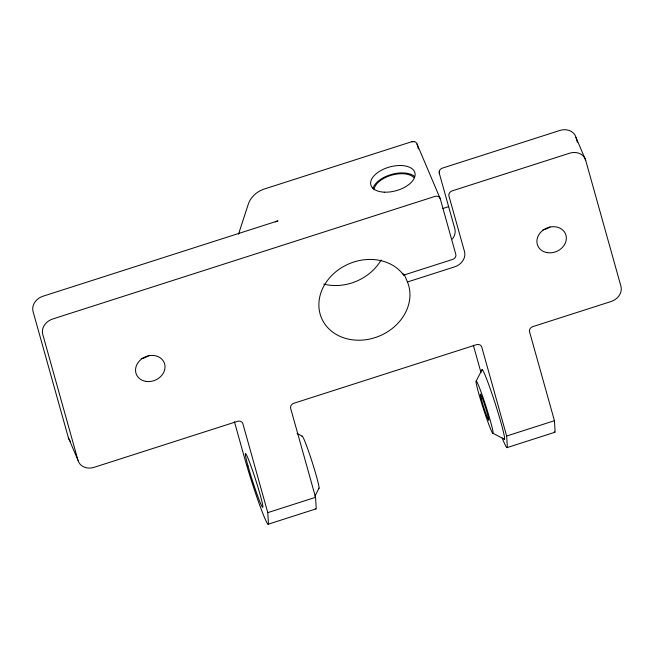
<?xml version="1.0" encoding="UTF-8"?>
<svg xmlns="http://www.w3.org/2000/svg" width="654" height="654" viewBox="0 0 654 654"><rect width="100%" height="100%" fill="white"/><g stroke="black" fill="none" stroke-linecap="round" stroke-linejoin="round"><path stroke-width="0.98" d="M452.355 239.053A13.709 11.519 -23 0 0 454.832 228.786L439.267 173.171L439.325 171.135A4.57 3.842 -23 0 1 442.57 168.07L559.84 130.465A13.709 11.519 -23 0 1 575.986 137.405L585.657 160.189L620.932 286.239A13.709 11.519 -23 0 1 611.016 301.543L532.838 326.616A4.57 3.842 -23 0 0 529.527 331.717L554.437 420.702L555.066 431.027A45.69 2.673 72.2 0 1 554.224 431.828M439.325 171.135L439.267 173.171M238.506 234.197L248.267 204.252A22.849 19.203 -23 0 1 264.478 188.957L411.66 141.746L413.966 141.55A4.57 3.842 -23 0 1 417.039 144.06L440.248 198.742L455.813 254.357A4.57 3.842 -23 0 1 452.511 259.458L403.641 275.13A46.606 39.175 -23 0 0 326.338 282.038A46.606 39.175 -23 0 0 358.768 340.227A46.606 39.175 -23 0 0 407.458 281.98L454.579 266.873A13.709 11.519 -23 0 0 464.504 251.569L448.938 195.955A4.57 3.842 -23 0 1 452.241 190.854L569.511 153.24A13.709 11.519 -23 0 1 585.657 160.189M314.909 496.214L319.046 488.097M476.137 381.151L482.055 369.633M442.897 208.495L448.669 206.639M234.434 421.781L244.563 457.955A45.69 2.673 72.2 0 0 260.186 506.458A45.69 2.673 72.2 0 0 268.41 522.963L267.772 512.638L315.555 497.318L290.646 408.333A4.57 3.842 -23 0 1 293.957 403.232L476.374 344.723A4.57 3.842 -23 0 1 481.753 347.037L506.662 436.022L507.291 446.347A45.69 2.673 72.2 0 1 502.215 438.082M506.662 436.022L554.437 420.702M268.083 524.255L315.866 508.926M506.973 447.63L554.747 432.31M411.66 141.746L413.966 141.55M297.071 433.512L302.254 436.169M492.658 433.152A27.411 1.602 72.2 0 0 482.791 396.831A27.411 1.602 72.2 0 0 478.238 391.656A27.411 1.602 72.2 0 0 492.658 433.152L504.447 439.218M404.336 274.615L407.458 281.98M402.864 273.307L403.641 275.13M275.22 221.919A22.849 19.203 -23 0 1 278.015 220.848L42.984 296.229A13.709 11.519 -23 0 0 33.068 311.533L68.343 437.583L78.014 460.367A13.709 11.519 -23 0 0 94.16 467.316L237.492 421.339A4.57 3.842 -23 0 1 242.871 423.661L267.772 512.638M575.986 137.405L577.351 142.286M417.039 144.06L418.405 148.94M473.324 345.165L480.984 372.543M78.014 460.367L42.739 334.317A13.709 11.519 -23 0 1 52.655 319.013L434.869 196.429A4.57 3.842 -23 0 1 440.248 198.742M315.555 497.318L316.184 507.643A45.69 2.673 72.2 0 1 315.342 508.444M374.039 189.807A21.476 11.568 -15.6 0 1 391.059 175.337A21.476 11.568 -15.6 0 1 414.072 177.741M302.05 436.439A27.411 1.602 72.2 0 1 311.729 460.702A27.411 1.602 72.2 0 1 318.841 488.366M481.9 370.205A36.55 2.142 72.2 0 1 495.103 403.216A36.55 2.142 72.2 0 1 504.046 439.014M70.387 441.36A13.709 11.519 -23 0 1 68.343 437.583M381.151 259.981A46.606 39.175 -23 0 1 323.697 284.089M372.976 188.483A22.849 12.303 -15.6 0 1 391.141 174.544A22.849 12.303 -15.6 0 1 414.407 176.359M149.259 355.269A15.075 12.671 -23 0 1 141.174 358.621M550.128 226.889A15.075 12.671 -23 0 1 542.902 229.84M481.18 398.613A13.709 0.801 72.2 0 0 488.489 420.023A13.709 0.801 72.2 0 0 484.017 403.003A13.709 0.801 72.2 0 0 481.18 398.613M247.997 465.926A28.326 1.66 72.2 0 0 262.622 507.332A28.326 1.66 72.2 0 0 251.627 467.872A28.326 1.66 72.2 0 0 247.997 465.926M384.2 192.162A22.849 12.303 -15.6 0 0 414.938 172.991A22.849 12.303 -15.6 0 0 379.443 171.373A22.849 12.303 -15.6 0 0 384.2 192.162M146.079 381.405A15.075 12.671 -23 0 0 164.62 363.91A15.075 12.671 -23 0 0 140.152 360.207A15.075 12.671 -23 0 0 146.079 381.405M546.875 252.583A15.075 12.671 -23 0 0 566.086 235.677A15.075 12.671 -23 0 0 541.921 231.099A15.075 12.671 -23 0 0 546.875 252.583"/></g></svg>
